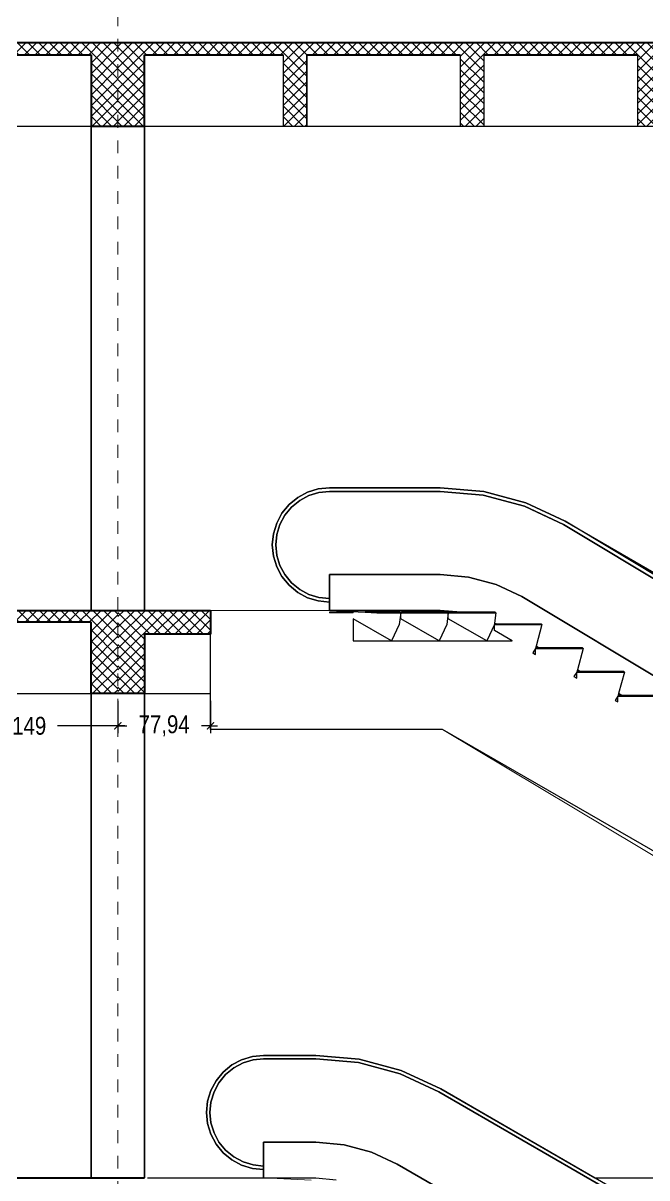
# Model space of a CAD drawing. Header units: centimetres. Extents: x 85226 to 578505, y -13061 to 170378.
# Drawn here: x 450241 to 450765, y 129264 to 130235 of the extents above; entities that cross this region are included whole.
import ezdxf

# ---------------------------------------------------------------- set-up
doc = ezdxf.new("R2010")
doc.units = ezdxf.units.CM
doc.linetypes.add('Dashed', pattern=[10.666667, 5.333333, -5.333333])
for name, color, linetype, lineweight in [('Akset_Pen_No__13', 13, 'Continuous', 18), ('muri', 7, 'Continuous', 40), ('New_Dimensionet_Pen_No__15', 15, 'Continuous', 18), ('Spotat', 1, 'Continuous', 15)]:
    doc.layers.add(name, color=color, linetype=linetype, lineweight=lineweight)
doc.layers.add('New_01 Bodrumi_Pen_No__88', color=7, linetype='Continuous', lineweight=18, true_color=0x092600)
doc.layers.add('New_Dimensionet_Pen_No__24', color=7, linetype='Continuous', lineweight=18, true_color=0x7f1f00)
doc.styles.add('Dimensionet CM', font='swissc.ttf', dxfattribs={"height": 15})
doc.dimstyles.new('Dimensionet CM', dxfattribs={"dimtxt": 10, "dimasz": 6, "dimexe": 6, "dimexo": 6, "dimgap": 10, "dimtad": 0, "dimtih": 1, "dimtoh": 1, "dimtxsty": 'Dimensionet CM', "dimblk": 'ARCHTICK', "dimcen": 1, "dimdle": 6, "dimadec": 0, "dimazin": 0, "dimtfac": 1, "dimtmove": 0, "dimatfit": 3, "dimldrblk": 'ARCHTICK', "dimfxl": 1, "dimarcsym": 0})

# ---------------------------------------------------------------- blocks, each defined once
blk = doc.blocks.new('_ArchTick')
at = {"layer": 'Spotat', "color": 0, "const_width": 0.15}
blk.add_lwpolyline([(-0.5, -0.5), (0.5, 0.5)], dxfattribs=at)
blk = doc.blocks.new('*D4861')
at = {"color": 0, "lineweight": -2, "transparency": 16777216}
for p, q in [((450171.53, 129664.97), (450171.53, 129637.85)), ((450320.53, 129664.97), (450320.53, 129637.85)), ((450165.53, 129643.85), (450222.35, 129643.85)), ((450326.53, 129643.85), (450269.72, 129643.85))]:
    blk.add_line(p, q, dxfattribs=at)
at = {"layer": 'DEFPOINTS', "color": 0, "transparency": 16777216}
for p in [(450171.53, 129670.97), (450320.53, 129670.97), (450320.53, 129643.85)]:
    blk.add_point(p, dxfattribs=at)
at = {"color": 0, "lineweight": -2, "transparency": 16777216, "xscale": 6, "yscale": 6, "zscale": 6, "rotation": 180}
blk.add_blockref('_ArchTick', (450171.53, 129643.85), dxfattribs=at)
at = {"color": 0, "lineweight": -2, "transparency": 16777216, "xscale": 6, "yscale": 6, "zscale": 6}
blk.add_blockref('_ArchTick', (450320.53, 129643.85), dxfattribs=at)
at = {"color": 0, "transparency": 16777216, "insert": (450246.03, 129643.85), "char_height": 15, "attachment_point": 5, "style": 'Dimensionet CM'}
blk.add_mtext('149', dxfattribs=at)
blk = doc.blocks.new('*D4862')
at = {"color": 0, "lineweight": -2, "transparency": 16777216}
for p, q in [((450320.53, 129664.97), (450320.53, 129637.85)), ((450398.47, 129664.97), (450398.47, 129637.85)), ((450320.53, 129643.85), (450314.53, 129643.85)), ((450320.53, 129643.85), (450328.03, 129643.85)), ((450398.47, 129643.85), (450390.97, 129643.85)), ((450398.47, 129643.85), (450404.47, 129643.85))]:
    blk.add_line(p, q, dxfattribs=at)
at = {"layer": 'DEFPOINTS', "color": 0, "transparency": 16777216}
for p in [(450320.53, 129670.97), (450398.47, 129670.97), (450398.47, 129643.85)]:
    blk.add_point(p, dxfattribs=at)
at = {"color": 0, "lineweight": -2, "transparency": 16777216, "xscale": 6, "yscale": 6, "zscale": 6}
blk.add_blockref('_ArchTick', (450320.53, 129643.85), dxfattribs=at)
at = {"color": 0, "lineweight": -2, "transparency": 16777216, "xscale": 6, "yscale": 6, "zscale": 6, "rotation": 180}
blk.add_blockref('_ArchTick', (450398.47, 129643.85), dxfattribs=at)
at = {"color": 0, "transparency": 16777216, "insert": (450359.5, 129643.85), "char_height": 15, "attachment_point": 5, "style": 'Dimensionet CM'}
blk.add_mtext('77,94', dxfattribs=at)

msp = doc.modelspace()

# ---------------------------------------------------------------- hatches: boundary and pattern name
h = msp.add_hatch()
h.set_pattern_fill('ANSI37', color=256, scale=2, angle=90, style=0)
h.set_pattern_definition([(135, (314094.552, 198980.813), (-4.49012806, -4.49012806), []), (225, (314094.552, 198980.813), (4.49012806, -4.49012806), [])])
h.paths.add_polyline_path([(450320.531, 130217.973), (449575.531, 130217.973), (449575.531, 130147.973), (449598.031, 130147.973), (449598.031, 130207.973), (449714.531, 130207.973), (449714.531, 130147.973), (449734.531, 130147.973), (449734.531, 130207.973), (449863.531, 130207.973), (449863.531, 130147.973), (449883.531, 130147.973), (449883.531, 130207.973), (450012.531, 130207.973), (450012.531, 130147.973), (450032.531, 130147.973), (450032.531, 130207.973), (450161.531, 130207.973), (450161.531, 130147.973), (450181.531, 130147.973), (450181.531, 130207.973), (450298.031, 130207.973), (450298.031, 130147.973), (450320.531, 130147.973)])
h = msp.add_hatch()
h.set_pattern_fill('ANSI37', color=256, scale=2, angle=90, style=0)
h.set_pattern_definition([(135, (314839.552, 198980.813), (-4.49012806, -4.49012806), []), (225, (314839.552, 198980.813), (4.49012806, -4.49012806), [])])
h.paths.add_polyline_path([(451065.531, 130217.973), (450320.531, 130217.973), (450320.531, 130147.973), (450343.031, 130147.973), (450343.031, 130207.973), (450459.531, 130207.973), (450459.531, 130147.973), (450479.531, 130147.973), (450479.531, 130207.973), (450608.531, 130207.973), (450608.531, 130147.973), (450628.531, 130147.973), (450628.531, 130207.973), (450757.531, 130207.973), (450757.531, 130147.973), (450777.531, 130147.973), (450777.531, 130207.973), (450906.531, 130207.973), (450906.531, 130147.973), (450926.531, 130147.973), (450926.531, 130207.973), (451043.031, 130207.973), (451043.031, 130147.973), (451065.531, 130147.973)])
h = msp.add_hatch()
h.set_pattern_fill('ANSI37', color=256, scale=2, angle=90, style=0)
h.set_pattern_definition([(135, (313349.552, 198503.813), (-4.49012806, -4.49012806), []), (225, (313349.552, 198503.813), (4.49012806, -4.49012806), [])])
h.paths.add_polyline_path([(450320.531, 129740.973), (450298.031, 129740.973), (450298.031, 129740.973), (449598.031, 129740.973), (449598.031, 129740.973), (449575.531, 129740.973), (449575.531, 129670.973), (449598.031, 129670.973), (449598.031, 129730.973), (449714.531, 129730.973), (449714.531, 129670.973), (449734.531, 129670.973), (449734.531, 129730.973), (449863.531, 129730.973), (449863.531, 129670.973), (449883.531, 129670.973), (449883.531, 129730.973), (450012.531, 129730.973), (450012.531, 129670.973), (450032.531, 129670.973), (450032.531, 129730.973), (450161.531, 129730.973), (450161.531, 129670.973), (450181.531, 129670.973), (450181.531, 129730.973), (450298.031, 129730.973), (450298.031, 129670.973), (450320.531, 129670.973)])
h = msp.add_hatch()
h.set_pattern_fill('ANSI37', color=256, scale=2, angle=90, style=0)
h.set_pattern_definition([(135, (305789.556, 198503.813), (-4.49012806, -4.49012806), []), (225, (305789.556, 198503.813), (4.49012806, -4.49012806), [])])
h.paths.add_polyline_path([(450320.531, 129670.973), (450343.031, 129670.973), (450343.031, 129720.973), (450398.473, 129720.973), (450398.473, 129740.973), (450320.531, 129740.973)])

# ---------------------------------------------------------------- linework, layer by layer
for p, q in [((450298.031, 130207.973), (450233.035, 130207.973)), ((450298.031, 130207.973), (450298.031, 129740.973)), ((450298.031, 129740.973), (450298.031, 130207.973)), ((450343.031, 129740.973), (450343.031, 130207.973)), ((450343.031, 130207.973), (450343.031, 129740.973)), ((450459.531, 130207.973), (450343.031, 130207.973)), ((450459.531, 130207.973), (450459.531, 130147.973)), ((450608.531, 130207.973), (450479.531, 130207.973)), ((450479.531, 130207.973), (450479.531, 130147.973)), ((450757.531, 130207.973), (450628.531, 130207.973)), ((449598.031, 130147.973), (454023.031, 130147.973)), ((450480.104, 129840.319), (450489.108, 129843.051)), ((450489.108, 129843.051), (450480.104, 129840.319)), ((450498.473, 129843.973), (450489.108, 129843.051)), ((450489.108, 129843.051), (450498.473, 129843.973)), ((450498.473, 129843.973), (450591.747, 129843.973)), ((450591.747, 129843.973), (450498.473, 129843.973)), ((450591.747, 129843.973), (450628.214, 129840.783)), ((450628.214, 129840.783), (450591.747, 129843.973)), ((450464.532, 129829.914), (450471.805, 129835.884)), ((450471.805, 129835.884), (450464.532, 129829.914)), ((450473.472, 129833.389), (450466.653, 129827.793)), ((450466.653, 129827.793), (450473.472, 129833.389)), ((450471.805, 129835.884), (450480.104, 129840.319)), ((450480.104, 129840.319), (450471.805, 129835.884)), ((450481.252, 129837.548), (450473.472, 129833.389)), ((450473.472, 129833.389), (450481.252, 129837.548)), ((450489.694, 129840.108), (450481.252, 129837.548)), ((450481.252, 129837.548), (450489.694, 129840.108)), ((450498.473, 129840.973), (450489.694, 129840.108)), ((450489.694, 129840.108), (450498.473, 129840.973)), ((450591.747, 129840.973), (450498.473, 129840.973)), ((450498.473, 129840.973), (450591.747, 129840.973)), ((450627.693, 129837.828), (450591.747, 129840.973)), ((450591.747, 129840.973), (450627.693, 129837.828)), ((450662.546, 129828.49), (450627.693, 129837.828)), ((450627.693, 129837.828), (450662.546, 129828.49)), ((450628.214, 129840.783), (450663.572, 129831.309)), ((450663.572, 129831.309), (450628.214, 129840.783)), ((450663.572, 129831.309), (450696.747, 129815.838)), ((450696.747, 129815.838), (450663.572, 129831.309)), ((450454.127, 129814.342), (450458.562, 129822.641)), ((450458.562, 129822.641), (450454.127, 129814.342)), ((450458.562, 129822.641), (450464.532, 129829.914)), ((450464.532, 129829.914), (450458.562, 129822.641)), ((450466.653, 129827.793), (450461.057, 129820.974)), ((450461.057, 129820.974), (450466.653, 129827.793)), ((450695.248, 129813.24), (450662.546, 129828.49)), ((450662.546, 129828.49), (450673.157, 129823.541)), ((450673.157, 129823.541), (450695.247, 129813.24)), ((450451.395, 129805.337), (450454.127, 129814.342)), ((450454.127, 129814.342), (450451.395, 129805.337)), ((450456.898, 129813.194), (450454.337, 129804.752)), ((450454.337, 129804.752), (450456.898, 129813.194)), ((450461.057, 129820.974), (450456.898, 129813.194)), ((450456.898, 129813.194), (450461.057, 129820.974)), ((450695.247, 129813.24), (451408.453, 129384.471)), ((451408.453, 129384.471), (450695.248, 129813.24)), ((450696.747, 129815.838), (450826.418, 129740.973)), ((451409.953, 129387.069), (450696.747, 129815.838)), ((450450.473, 129795.973), (450451.395, 129805.337)), ((450451.395, 129805.337), (450450.473, 129795.973)), ((450454.337, 129804.752), (450453.473, 129795.973)), ((450453.473, 129795.973), (450454.337, 129804.752)), ((450451.395, 129786.609), (450450.473, 129795.973)), ((450450.473, 129795.973), (450451.395, 129786.609)), ((450453.473, 129795.973), (450454.337, 129787.194)), ((450454.337, 129787.194), (450453.473, 129795.973)), ((450454.127, 129777.604), (450451.395, 129786.609)), ((450451.395, 129786.609), (450454.127, 129777.604)), ((450454.337, 129787.194), (450456.898, 129778.752)), ((450456.898, 129778.752), (450454.337, 129787.194)), ((450458.562, 129769.306), (450454.127, 129777.604)), ((450454.127, 129777.604), (450458.562, 129769.306)), ((450456.898, 129778.752), (450461.057, 129770.972)), ((450461.057, 129770.972), (450456.898, 129778.752)), ((450464.532, 129762.032), (450458.562, 129769.306)), ((450458.562, 129769.306), (450464.532, 129762.032)), ((450461.057, 129770.972), (450466.653, 129764.153)), ((450466.653, 129764.153), (450461.057, 129770.972)), ((450466.653, 129764.153), (450473.472, 129758.557)), ((450473.472, 129758.557), (450466.653, 129764.153)), ((450498.473, 129770.973), (450498.473, 129740.973)), ((450591.747, 129770.973), (450498.473, 129770.973)), ((450498.473, 129750.973), (450498.473, 129770.973)), ((450498.473, 129770.973), (450591.747, 129770.973)), ((450615.537, 129768.892), (450591.747, 129770.973)), ((450591.747, 129770.973), (450615.537, 129768.892)), ((450638.604, 129762.711), (450615.537, 129768.892)), ((450615.537, 129768.892), (450638.604, 129762.711)), ((450471.805, 129756.063), (450464.532, 129762.032)), ((450464.532, 129762.032), (450471.805, 129756.063)), ((450480.104, 129751.627), (450471.805, 129756.063)), ((450471.805, 129756.063), (450480.104, 129751.627)), ((450473.472, 129758.557), (450481.252, 129754.399)), ((450481.252, 129754.399), (450473.472, 129758.557)), ((450481.252, 129754.399), (450489.694, 129751.838)), ((450489.694, 129751.838), (450481.252, 129754.399)), ((450660.247, 129752.619), (450638.604, 129762.711)), ((450638.604, 129762.711), (450660.247, 129752.619)), ((450489.108, 129748.895), (450480.104, 129751.627)), ((450480.104, 129751.627), (450489.108, 129748.895)), ((450498.473, 129747.973), (450489.108, 129748.895)), ((450489.108, 129748.895), (450498.473, 129747.973)), ((450489.694, 129751.838), (450498.473, 129750.973)), ((450498.473, 129750.973), (450489.694, 129751.838)), ((450498.473, 129747.973), (450498.473, 129750.973)), ((450498.473, 129740.973), (450498.473, 129747.973)), ((451373.453, 129323.849), (450660.247, 129752.619)), ((450660.247, 129752.619), (451373.453, 129323.849)), ((450398.473, 129720.973), (450398.473, 129740.973)), ((450591.747, 129740.973), (450498.473, 129740.973)), ((450498.473, 129740.973), (450528.473, 129739.473)), ((450498.473, 129740.973), (450591.747, 129740.973)), ((450557.973, 129739.473), (450528.473, 129739.473)), ((450528.473, 129739.473), (450538.473, 129738.973)), ((450528.473, 129739.473), (450557.973, 129739.473)), ((450538.473, 129738.973), (450558.473, 129738.973)), ((450558.473, 129738.973), (450557.203, 129728.973)), ((450558.473, 129738.973), (450557.973, 129739.473)), ((450557.973, 129739.473), (450558.473, 129738.973)), ((450558.973, 129739.473), (450558.473, 129738.973)), ((450558.473, 129738.973), (450558.973, 129739.473)), ((450558.473, 129738.973), (450598.473, 129738.973)), ((450558.473, 129733.973), (450558.473, 129738.973)), ((450597.973, 129739.473), (450558.973, 129739.473)), ((450558.973, 129739.473), (450597.973, 129739.473)), ((450608.892, 129739.473), (450591.747, 129740.973)), ((450591.747, 129740.973), (450608.893, 129739.473)), ((450598.473, 129738.973), (450597.203, 129728.973)), ((450598.473, 129738.973), (450597.973, 129739.473)), ((450597.973, 129739.473), (450598.473, 129738.973)), ((450598.973, 129739.473), (450598.473, 129738.973)), ((450598.473, 129738.973), (450598.973, 129739.473)), ((450598.473, 129738.973), (450638.473, 129738.973)), ((450598.473, 129733.973), (450598.473, 129738.973)), ((450637.973, 129739.473), (450598.973, 129739.473)), ((450598.973, 129739.473), (450608.892, 129739.473)), ((450608.893, 129739.473), (450637.973, 129739.473)), ((450638.473, 129738.973), (450637.372, 129730.31)), ((450638.473, 129738.973), (450637.973, 129739.473)), ((450637.973, 129739.473), (450638.473, 129738.973)), ((450298.031, 129730.973), (450298.031, 129263.973)), ((450518.473, 129733.973), (450518.473, 129715.341)), ((450550.745, 129715.341), (450518.473, 129733.973)), ((450557.203, 129728.973), (450550.745, 129715.341)), ((450590.745, 129715.341), (450558.473, 129733.973)), ((450597.203, 129728.973), (450590.745, 129715.341)), ((450630.745, 129715.341), (450598.473, 129733.973)), ((450637.203, 129728.973), (450630.745, 129715.341)), ((450637.372, 129730.31), (450637.203, 129728.973)), ((450637.703, 129729.473), (450637.203, 129728.973)), ((450637.203, 129728.973), (450637.703, 129729.473)), ((450637.203, 129728.973), (450677.203, 129728.973)), ((450637.203, 129723.973), (450637.203, 129728.973)), ((450639.167, 129729.473), (450637.372, 129730.31)), ((450637.372, 129730.31), (450639.167, 129729.473)), ((450676.703, 129729.473), (450637.703, 129729.473)), ((450637.703, 129729.473), (450639.167, 129729.473)), ((450639.167, 129729.473), (450676.703, 129729.473)), ((450677.203, 129728.973), (450672.38, 129710.973)), ((450677.203, 129728.973), (450676.703, 129729.473)), ((450676.703, 129729.473), (450677.203, 129728.973)), ((450298.031, 129263.973), (450298.031, 129720.973)), ((450343.031, 129720.973), (450343.031, 129263.973)), ((450343.031, 129263.973), (450343.031, 129720.973)), ((450398.473, 129640.973), (450398.473, 129720.973)), ((450398.473, 129670.973), (450398.473, 129720.973)), ((450518.473, 129715.341), (450550.745, 129715.341)), ((450550.745, 129715.341), (450590.745, 129715.341)), ((450590.745, 129715.341), (450630.745, 129715.341)), ((450630.745, 129715.341), (450652.155, 129715.341)), ((450652.155, 129715.341), (450637.203, 129723.973)), ((450671.844, 129708.973), (450669.475, 129705.341)), ((450669.475, 129705.341), (450671.844, 129703.973)), ((450672.38, 129710.973), (450671.844, 129708.973)), ((450672.344, 129709.473), (450671.844, 129708.973)), ((450671.844, 129708.973), (450672.344, 129709.473)), ((450671.844, 129708.973), (450711.844, 129708.973)), ((450671.844, 129703.973), (450671.844, 129708.973)), ((450711.344, 129709.473), (450672.344, 129709.473)), ((450672.344, 129709.473), (450674.978, 129709.473)), ((450674.978, 129709.473), (450672.38, 129710.973)), ((450672.38, 129710.973), (450674.978, 129709.473)), ((450674.978, 129709.473), (450711.344, 129709.473)), ((450711.844, 129708.973), (450707.021, 129690.973)), ((450711.844, 129708.973), (450711.344, 129709.473)), ((450711.344, 129709.473), (450711.844, 129708.973)), ((450706.485, 129688.973), (450704.116, 129685.341)), ((450707.021, 129690.973), (450706.485, 129688.973)), ((450706.985, 129689.473), (450706.485, 129688.973)), ((450706.485, 129688.973), (450706.985, 129689.473)), ((450706.485, 129688.973), (450746.485, 129688.973)), ((450706.485, 129683.973), (450706.485, 129688.973)), ((450745.985, 129689.473), (450706.985, 129689.473)), ((450706.985, 129689.473), (450709.619, 129689.473)), ((450709.619, 129689.473), (450707.021, 129690.973)), ((450707.021, 129690.973), (450709.619, 129689.473)), ((450709.619, 129689.473), (450745.985, 129689.473)), ((450746.485, 129688.973), (450741.662, 129670.973)), ((450746.485, 129688.973), (450745.985, 129689.473)), ((450745.985, 129689.473), (450746.485, 129688.973)), ((450704.116, 129685.341), (450706.485, 129683.973)), ((449598.031, 129670.973), (450398.473, 129670.973)), ((450741.126, 129668.973), (450738.757, 129665.341)), ((450741.662, 129670.973), (450741.126, 129668.973)), ((450741.626, 129669.473), (450741.126, 129668.973)), ((450741.126, 129668.973), (450741.626, 129669.473)), ((450741.126, 129668.973), (450781.126, 129668.973)), ((450741.126, 129663.973), (450741.126, 129668.973)), ((450780.626, 129669.473), (450741.626, 129669.473)), ((450741.626, 129669.473), (450744.26, 129669.473)), ((450744.26, 129669.473), (450741.662, 129670.973)), ((450741.662, 129670.973), (450744.26, 129669.473)), ((450744.26, 129669.473), (450780.626, 129669.473)), ((450738.757, 129665.341), (450741.126, 129663.973)), ((450593.623, 129640.973), (450398.473, 129640.973)), ((450933.035, 129445.014), (450593.623, 129640.973)), ((450424.662, 129363.319), (450433.667, 129366.051)), ((450433.667, 129366.051), (450424.662, 129363.319)), ((450433.667, 129366.051), (450443.031, 129366.973)), ((450443.031, 129366.973), (450433.667, 129366.051)), ((450443.031, 129366.973), (450487.061, 129366.973)), ((450487.061, 129366.973), (450443.031, 129366.973)), ((450487.061, 129366.973), (450523.527, 129363.783)), ((450523.527, 129363.783), (450487.061, 129366.973)), ((450409.09, 129352.914), (450416.364, 129358.884)), ((450416.364, 129358.884), (450409.09, 129352.914)), ((450418.031, 129356.389), (450411.211, 129350.793)), ((450411.211, 129350.793), (450418.031, 129356.389)), ((450416.364, 129358.884), (450424.662, 129363.319)), ((450424.662, 129363.319), (450416.364, 129358.884)), ((450425.81, 129360.548), (450418.031, 129356.389)), ((450418.031, 129356.389), (450425.81, 129360.548)), ((450434.252, 129363.108), (450425.81, 129360.548)), ((450425.81, 129360.548), (450434.252, 129363.108)), ((450443.031, 129363.973), (450434.252, 129363.108)), ((450434.252, 129363.108), (450443.031, 129363.973)), ((450487.061, 129363.973), (450443.031, 129363.973)), ((450443.031, 129363.973), (450487.061, 129363.973)), ((450523.006, 129360.828), (450487.061, 129363.973)), ((450487.061, 129363.973), (450523.006, 129360.828)), ((450557.859, 129351.49), (450523.006, 129360.828)), ((450523.006, 129360.828), (450557.859, 129351.49)), ((450523.527, 129363.783), (450558.885, 129354.309)), ((450558.885, 129354.309), (450523.527, 129363.783)), ((450403.121, 129345.641), (450409.09, 129352.914)), ((450409.09, 129352.914), (450403.121, 129345.641)), ((450411.211, 129350.793), (450405.615, 129343.974)), ((450405.615, 129343.974), (450411.211, 129350.793)), ((450590.561, 129336.24), (450557.859, 129351.49)), ((450557.859, 129351.49), (450590.561, 129336.24)), ((450558.885, 129354.309), (450592.061, 129338.838)), ((450592.061, 129338.838), (450558.885, 129354.309)), ((450395.953, 129328.337), (450398.685, 129337.342)), ((450398.685, 129337.342), (450395.953, 129328.337)), ((450398.685, 129337.342), (450403.121, 129345.641)), ((450403.121, 129345.641), (450398.685, 129337.342)), ((450405.615, 129343.974), (450401.457, 129336.194)), ((450401.457, 129336.194), (450405.615, 129343.974)), ((450592.061, 129338.838), (450721.732, 129263.973)), ((451597.983, 128758.069), (450592.061, 129338.838)), ((450395.031, 129318.973), (450395.953, 129328.337)), ((450395.953, 129328.337), (450395.031, 129318.973)), ((450398.896, 129327.752), (450398.031, 129318.973)), ((450398.031, 129318.973), (450398.896, 129327.752)), ((450401.457, 129336.194), (450398.896, 129327.752)), ((450398.896, 129327.752), (450401.457, 129336.194)), ((451596.483, 128755.471), (450590.561, 129336.24)), ((450590.561, 129336.24), (451596.483, 128755.471)), ((450395.953, 129309.609), (450395.031, 129318.973)), ((450395.031, 129318.973), (450395.953, 129309.609)), ((450398.031, 129318.973), (450398.896, 129310.194)), ((450398.896, 129310.194), (450398.031, 129318.973)), ((450398.685, 129300.604), (450395.953, 129309.609)), ((450395.953, 129309.609), (450398.685, 129300.604)), ((450398.896, 129310.194), (450401.457, 129301.752)), ((450401.457, 129301.752), (450398.896, 129310.194)), ((450403.121, 129292.306), (450398.685, 129300.604)), ((450398.685, 129300.604), (450403.121, 129292.306)), ((450401.457, 129301.752), (450405.615, 129293.972)), ((450405.615, 129293.972), (450401.457, 129301.752)), ((450409.09, 129285.032), (450403.121, 129292.306)), ((450403.121, 129292.306), (450409.09, 129285.032)), ((450405.615, 129293.972), (450411.211, 129287.153)), ((450411.211, 129287.153), (450405.615, 129293.972)), ((450443.031, 129293.973), (450443.031, 129263.973)), ((450487.061, 129293.973), (450443.031, 129293.973)), ((450443.031, 129273.973), (450443.031, 129293.973)), ((450443.031, 129293.973), (450487.061, 129293.973)), ((450510.851, 129291.892), (450487.061, 129293.973)), ((450487.061, 129293.973), (450510.851, 129291.892)), ((450533.918, 129285.711), (450510.851, 129291.892)), ((450510.851, 129291.892), (450533.918, 129285.711)), ((450416.364, 129279.063), (450409.09, 129285.032)), ((450409.09, 129285.032), (450416.364, 129279.063)), ((450411.211, 129287.153), (450418.031, 129281.557)), ((450418.031, 129281.557), (450411.211, 129287.153)), ((450424.662, 129274.627), (450416.364, 129279.063)), ((450416.364, 129279.063), (450424.662, 129274.627)), ((450418.031, 129281.557), (450425.81, 129277.399)), ((450425.81, 129277.399), (450418.031, 129281.557)), ((450555.561, 129275.619), (450533.918, 129285.711)), ((450533.918, 129285.711), (450555.561, 129275.619)), ((450433.667, 129271.895), (450424.662, 129274.627)), ((450424.662, 129274.627), (450433.667, 129271.895)), ((450425.81, 129277.399), (450434.252, 129274.838)), ((450434.252, 129274.838), (450425.81, 129277.399)), ((450443.031, 129270.973), (450433.667, 129271.895)), ((450433.667, 129271.895), (450443.031, 129270.973)), ((450434.252, 129274.838), (450443.031, 129273.973)), ((450443.031, 129273.973), (450434.252, 129274.838)), ((450443.031, 129270.973), (450443.031, 129273.973)), ((450443.031, 129263.973), (450443.031, 129270.973)), ((451561.483, 128694.849), (450555.561, 129275.619)), ((450555.561, 129275.619), (451561.483, 128694.849)), ((450298.031, 129263.973), (450343.031, 129263.973)), ((450345.531, 129263.973), (450443.031, 129263.973)), ((450443.031, 129263.973), (450487.061, 129263.973)), ((450487.061, 129263.973), (450504.206, 129262.473)), ((450721.732, 129263.973), (451217.161, 129263.973))]:
    msp.add_line(p, q)
for points in [[(450459.531, 130207.973), (450459.531, 130147.973), (450479.531, 130147.973), (450479.531, 130207.973)], [(450608.531, 130207.973), (450608.531, 130147.973), (450628.531, 130147.973), (450628.531, 130207.973)], [(450757.531, 130207.973), (450757.531, 130147.973), (450777.531, 130147.973), (450777.531, 130207.973)]]:
    msp.add_lwpolyline(points)
at = {"layer": 'Akset_Pen_No__13', "color": 251, "linetype": 'Dashed', "ltscale": 2}
msp.add_line((450320.531, 130775.961), (450320.531, 128143.089), dxfattribs=at)
at = {"layer": 'muri'}
for p, q in [((454218.031, 130217.973), (449553.031, 130217.973)), ((450233.035, 130207.973), (450298.031, 130207.973)), ((450298.031, 130207.973), (450298.031, 130147.973)), ((450343.031, 130147.973), (450343.031, 130207.973)), ((450343.031, 130207.973), (450459.531, 130207.973)), ((450479.531, 130207.973), (450608.531, 130207.973)), ((450628.531, 130207.973), (450757.531, 130207.973)), ((450298.031, 130147.973), (450343.031, 130147.973)), ((450233.035, 129740.973), (450398.473, 129740.973)), ((450398.473, 129740.973), (450398.473, 129720.973)), ((450298.031, 129730.973), (450233.035, 129730.973)), ((450298.031, 129670.973), (450298.031, 129730.973)), ((450398.473, 129720.973), (450343.031, 129720.973)), ((450343.031, 129720.973), (450343.031, 129670.973)), ((450343.031, 129670.973), (450298.031, 129670.973)), ((449553.031, 129263.973), (450343.031, 129263.973))]:
    msp.add_line(p, q, dxfattribs=at)
at = {"layer": 'New_01 Bodrumi_Pen_No__88', "color": 98, "linetype": 'Continuous', "lineweight": 18, "true_color": 0x092600}
for p, q in [((450298.031, 129740.973), (450298.031, 130207.973)), ((450343.031, 129740.973), (450343.031, 130207.973))]:
    msp.add_line(p, q, dxfattribs=at)
at = {"layer": 'New_Dimensionet_Pen_No__15', "color": 15, "linetype": 'Continuous', "lineweight": 18}
for p, q in [((450480.104, 129840.319), (450489.108, 129843.051)), ((450489.108, 129843.051), (450498.473, 129843.973)), ((450498.473, 129843.973), (450591.747, 129843.973)), ((450591.747, 129843.973), (450628.214, 129840.783)), ((450464.532, 129829.914), (450471.805, 129835.884)), ((450473.472, 129833.389), (450466.653, 129827.793)), ((450471.805, 129835.884), (450480.104, 129840.319)), ((450481.252, 129837.548), (450473.472, 129833.389)), ((450489.694, 129840.108), (450481.252, 129837.548)), ((450498.473, 129840.973), (450489.694, 129840.108)), ((450591.747, 129840.973), (450498.473, 129840.973)), ((450627.693, 129837.828), (450591.747, 129840.973)), ((450662.546, 129828.49), (450627.693, 129837.828)), ((450628.214, 129840.783), (450663.572, 129831.309)), ((450663.572, 129831.309), (450696.747, 129815.838)), ((450454.127, 129814.342), (450458.562, 129822.641)), ((450458.562, 129822.641), (450464.532, 129829.914)), ((450466.653, 129827.793), (450461.057, 129820.974)), ((450695.247, 129813.24), (450662.546, 129828.49)), ((450451.395, 129805.337), (450454.127, 129814.342)), ((450456.898, 129813.194), (450454.337, 129804.752)), ((450461.057, 129820.974), (450456.898, 129813.194)), ((451408.453, 129384.471), (450695.247, 129813.24)), ((450696.747, 129815.838), (451409.953, 129387.069)), ((450450.473, 129795.973), (450451.395, 129805.337)), ((450454.337, 129804.752), (450453.473, 129795.973)), ((450451.395, 129786.609), (450450.473, 129795.973)), ((450453.473, 129795.973), (450454.337, 129787.194)), ((450454.127, 129777.604), (450451.395, 129786.609)), ((450454.337, 129787.194), (450456.898, 129778.752)), ((450458.562, 129769.306), (450454.127, 129777.604)), ((450456.898, 129778.752), (450461.057, 129770.972)), ((450464.532, 129762.032), (450458.562, 129769.306)), ((450461.057, 129770.972), (450466.653, 129764.153)), ((450466.653, 129764.153), (450473.472, 129758.557)), ((450498.473, 129740.973), (450498.473, 129770.973)), ((450498.473, 129770.973), (450591.747, 129770.973)), ((450591.747, 129770.973), (450615.537, 129768.892)), ((450615.537, 129768.892), (450638.604, 129762.711)), ((450471.805, 129756.063), (450464.532, 129762.032)), ((450480.104, 129751.627), (450471.805, 129756.063)), ((450473.472, 129758.557), (450481.252, 129754.399)), ((450481.252, 129754.399), (450489.694, 129751.838)), ((450638.604, 129762.711), (450660.247, 129752.619)), ((450489.108, 129748.895), (450480.104, 129751.627)), ((450498.473, 129747.973), (450489.108, 129748.895)), ((450489.694, 129751.838), (450498.473, 129750.973)), ((450660.247, 129752.619), (451373.453, 129323.849)), ((450498.473, 129740.973), (450591.747, 129740.973)), ((450528.473, 129739.473), (450557.973, 129739.473)), ((450558.473, 129738.973), (450557.973, 129739.473)), ((450558.973, 129739.473), (450558.473, 129738.973)), ((450558.973, 129739.473), (450597.973, 129739.473)), ((450591.747, 129740.973), (450608.893, 129739.473)), ((450598.473, 129738.973), (450597.973, 129739.473)), ((450598.973, 129739.473), (450598.473, 129738.973)), ((450598.973, 129739.473), (450637.973, 129739.473)), ((450638.473, 129738.973), (450637.973, 129739.473)), ((450637.703, 129729.473), (450637.203, 129728.973)), ((450637.372, 129730.31), (450639.167, 129729.473)), ((450637.703, 129729.473), (450676.703, 129729.473)), ((450677.203, 129728.973), (450676.703, 129729.473)), ((450672.344, 129709.473), (450671.844, 129708.973)), ((450672.344, 129709.473), (450711.344, 129709.473)), ((450672.38, 129710.973), (450674.978, 129709.473)), ((450711.844, 129708.973), (450711.344, 129709.473)), ((450706.985, 129689.473), (450706.485, 129688.973)), ((450706.985, 129689.473), (450745.985, 129689.473)), ((450707.021, 129690.973), (450709.619, 129689.473)), ((450746.485, 129688.973), (450745.985, 129689.473)), ((450741.626, 129669.473), (450741.126, 129668.973)), ((450741.626, 129669.473), (450780.626, 129669.473)), ((450741.662, 129670.973), (450744.26, 129669.473)), ((450424.662, 129363.319), (450433.667, 129366.051)), ((450433.667, 129366.051), (450443.031, 129366.973)), ((450443.031, 129366.973), (450487.061, 129366.973)), ((450487.061, 129366.973), (450523.527, 129363.783)), ((450409.09, 129352.914), (450416.364, 129358.884)), ((450418.031, 129356.389), (450411.211, 129350.793)), ((450416.364, 129358.884), (450424.662, 129363.319)), ((450425.81, 129360.548), (450418.031, 129356.389)), ((450434.252, 129363.108), (450425.81, 129360.548)), ((450443.031, 129363.973), (450434.252, 129363.108)), ((450487.061, 129363.973), (450443.031, 129363.973)), ((450523.006, 129360.828), (450487.061, 129363.973)), ((450557.859, 129351.49), (450523.006, 129360.828)), ((450523.527, 129363.783), (450558.885, 129354.309)), ((450403.121, 129345.641), (450409.09, 129352.914)), ((450411.211, 129350.793), (450405.615, 129343.974)), ((450590.561, 129336.24), (450557.859, 129351.49)), ((450558.885, 129354.309), (450592.061, 129338.838)), ((450395.953, 129328.337), (450398.685, 129337.342)), ((450398.685, 129337.342), (450403.121, 129345.641)), ((450405.615, 129343.974), (450401.457, 129336.194)), ((450592.061, 129338.838), (451597.983, 128758.069)), ((450395.031, 129318.973), (450395.953, 129328.337)), ((450398.896, 129327.752), (450398.031, 129318.973)), ((450401.457, 129336.194), (450398.896, 129327.752)), ((451596.483, 128755.471), (450590.561, 129336.24)), ((450395.953, 129309.609), (450395.031, 129318.973)), ((450398.031, 129318.973), (450398.896, 129310.194)), ((450398.685, 129300.604), (450395.953, 129309.609)), ((450398.896, 129310.194), (450401.457, 129301.752)), ((450403.121, 129292.306), (450398.685, 129300.604)), ((450401.457, 129301.752), (450405.615, 129293.972)), ((450409.09, 129285.032), (450403.121, 129292.306)), ((450405.615, 129293.972), (450411.211, 129287.153)), ((450443.031, 129263.973), (450443.031, 129293.973)), ((450443.031, 129293.973), (450487.061, 129293.973)), ((450487.061, 129293.973), (450510.851, 129291.892)), ((450510.851, 129291.892), (450533.918, 129285.711)), ((450416.364, 129279.063), (450409.09, 129285.032)), ((450411.211, 129287.153), (450418.031, 129281.557)), ((450424.662, 129274.627), (450416.364, 129279.063)), ((450418.031, 129281.557), (450425.81, 129277.399)), ((450533.918, 129285.711), (450555.561, 129275.619)), ((450433.667, 129271.895), (450424.662, 129274.627)), ((450425.81, 129277.399), (450434.252, 129274.838)), ((450443.031, 129270.973), (450433.667, 129271.895)), ((450434.252, 129274.838), (450443.031, 129273.973)), ((450555.561, 129275.619), (451561.483, 128694.849)), ((450443.031, 129263.973), (450487.061, 129263.973)), ((450487.061, 129263.973), (450504.206, 129262.473))]:
    msp.add_line(p, q, dxfattribs=at)
at = {"layer": 'New_Dimensionet_Pen_No__24', "color": 26, "linetype": 'Continuous', "lineweight": 18, "true_color": 0x7f1f00}
for p, q in [((450398.473, 129740.973), (450398.473, 129720.973)), ((450498.473, 129740.973), (450398.473, 129740.973)), ((450538.473, 129738.973), (450498.473, 129740.973)), ((450498.473, 129739.473), (450498.473, 129738.973)), ((450518.473, 129739.473), (450498.473, 129739.473)), ((450518.473, 129738.973), (450498.473, 129738.973)), ((450518.473, 129739.473), (450518.473, 129738.973)), ((450558.473, 129738.973), (450538.473, 129738.973)), ((450558.473, 129738.973), (450557.203, 129728.973)), ((450558.473, 129738.973), (450558.473, 129733.973)), ((450598.473, 129738.973), (450558.473, 129738.973)), ((450598.473, 129738.973), (450597.203, 129728.973)), ((450598.473, 129738.973), (450598.473, 129733.973)), ((450638.473, 129738.973), (450598.473, 129738.973)), ((450638.473, 129738.973), (450637.203, 129728.973)), ((450518.473, 129733.973), (450518.473, 129715.341)), ((450518.473, 129733.973), (450550.745, 129715.341)), ((450557.203, 129728.973), (450550.745, 129715.341)), ((450558.473, 129733.973), (450590.745, 129715.341)), ((450597.203, 129728.973), (450590.745, 129715.341)), ((450598.473, 129733.973), (450630.745, 129715.341)), ((450637.203, 129728.973), (450630.745, 129715.341)), ((450637.203, 129728.973), (450637.203, 129723.973)), ((450677.203, 129728.973), (450637.203, 129728.973)), ((450677.203, 129728.973), (450671.844, 129708.973)), ((450398.473, 129720.973), (450398.473, 129640.973)), ((450652.155, 129715.341), (450518.473, 129715.341)), ((450637.203, 129723.973), (450652.155, 129715.341)), ((450671.844, 129708.973), (450669.475, 129705.341)), ((450669.475, 129705.341), (450671.844, 129703.973)), ((450671.844, 129708.973), (450671.844, 129703.973)), ((450711.844, 129708.973), (450671.844, 129708.973)), ((450711.844, 129708.973), (450706.485, 129688.973)), ((450706.485, 129688.973), (450704.116, 129685.341)), ((450706.485, 129688.973), (450706.485, 129683.973)), ((450746.485, 129688.973), (450706.485, 129688.973)), ((450746.485, 129688.973), (450741.126, 129668.973)), ((450704.116, 129685.341), (450706.485, 129683.973)), ((450741.126, 129668.973), (450738.757, 129665.341)), ((450741.126, 129668.973), (450741.126, 129663.973)), ((450781.126, 129668.973), (450741.126, 129668.973)), ((450738.757, 129665.341), (450741.126, 129663.973)), ((450593.623, 129640.973), (450398.473, 129640.973)), ((450593.623, 129640.973), (451390.367, 129163.973)), ((450443.031, 129263.973), (450345.531, 129263.973)), ((450483.031, 129261.973), (450443.031, 129263.973))]:
    msp.add_line(p, q, dxfattribs=at)

# ---------------------------------------------------------------- dimensions: what is measured, and where the dimension line sits
for base, p1, p2, picture, middle in [((450320.531, 129643.847), (450171.531, 129670.973), (450320.531, 129670.973), '*D4861', (450246.031, 129643.847)), ((450398.473, 129643.847), (450320.531, 129670.973), (450398.473, 129670.973), '*D4862', (450359.502, 129643.847))]:
    dim = msp.add_linear_dim(base=base, p1=p1, p2=p2, dimstyle='Dimensionet CM', override={"dimtmove": 1, "dimfxl": 6})
    dim.commit()
    dim.dimension.update_dxf_attribs({"geometry": picture, "text_midpoint": middle})

doc.saveas('drawing.dxf')
